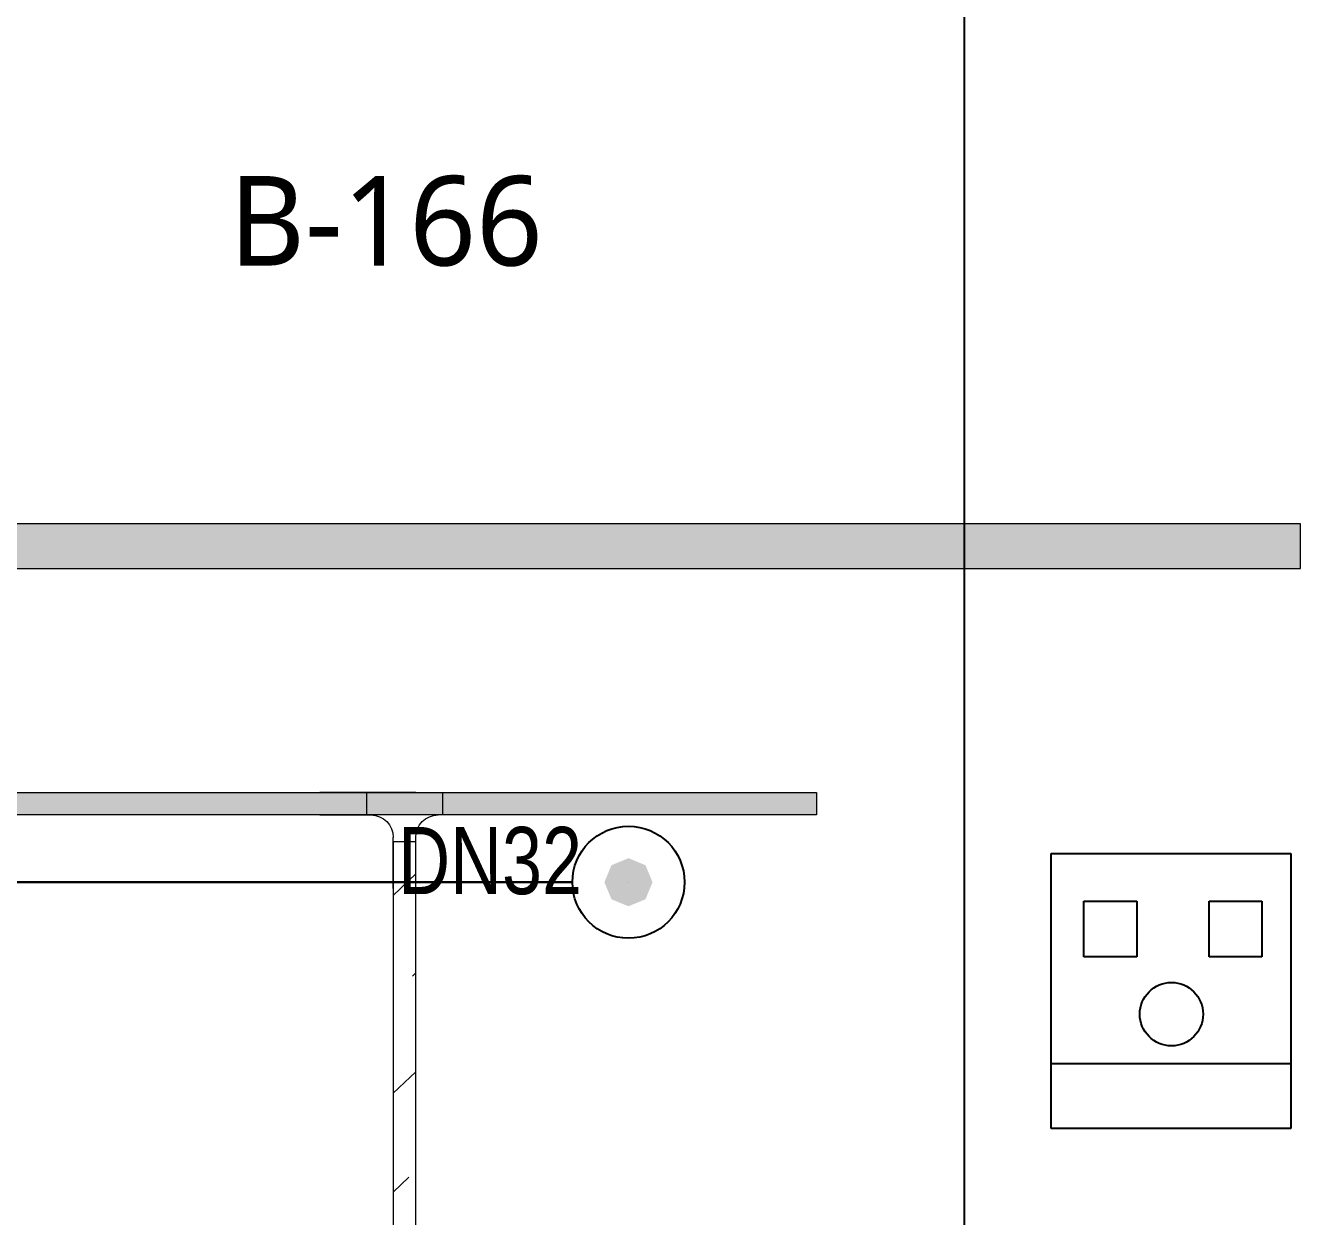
# Model space of a CAD drawing. Header units: millimetres. Extents: x -379292 to 1221486, y 92049 to 447512.
# Drawn here: x -178301 to -175455, y 241023 to 243681 of the extents above; entities that cross this region are included whole.
import ezdxf
from ezdxf.enums import TextEntityAlignment as Align

# ---------------------------------------------------------------- set-up
doc = ezdxf.new("R2010")
doc.units = ezdxf.units.MM
for name, color, linetype in [('-M-YNGN-SPR-YUK', 7, 'Continuous'), ('-M-YNGN-ZON1-CAP-', 7, 'Continuous'), ('-M-YNGN-ZON1-SPR-', 7, 'Continuous'), ('08_SOCKET', 4, 'Continuous'), ('202-A-Y-MahalAd', 141, 'Continuous')]:
    doc.layers.add(name, color=color, linetype=linetype)
for name, color, linetype, lineweight in [('-M-YNGN-ZON1', 5, 'SP', 30), ('E_CT_AYDINLATMA', 3, 'Continuous', 9), ('E_CT_KIRMIZI', 1, 'Continuous', 9)]:
    doc.layers.add(name, color=color, linetype=linetype, lineweight=lineweight)
doc.styles.add('CIZGI', font='tahoma.ttf', dxfattribs={"width": 0.8, "oblique": 20})
doc.styles.add('PIPESIZE', font='hcad.shx', dxfattribs={"width": 0.8})
doc.styles.add('SPR-NOT', font='romans.shx')
doc.styles.get("Standard").update_dxf_attribs({"font": 'segoeuil.ttf'})
doc.linetypes.add('SP', pattern='A,2,-0.1,["SP",CIZGI,S=0.14,R=0.2,X=0,Y=-0.07],-0.255', length=2.355)

# ---------------------------------------------------------------- blocks, each defined once
blk = doc.blocks.new('202_Vida')
at = {"color": 0, "linetype": 'ByBlock', "ltscale": 0.2}
for points in [[(0.96, 0), (-0.96, 0)], [(0, 0.96), (0, -0.96)]]:
    blk.add_lwpolyline(points, dxfattribs=at)
at = {"color": 0, "linetype": 'ByBlock'}
for radius in [0.42, 0.23, 0.155]:
    blk.add_circle((0, 0), radius, dxfattribs=at)
blk = doc.blocks.new('202_Stoper')
at = {"color": 0, "linetype": 'ByBlock'}
for points in [[(-750, -30), (-750, -75), (-900, -75), (-900, 75), (-750, 75), (-750, 30)], [(750, -30), (750, -75), (900, -75), (900, 75), (750, 75), (750, 30)]]:
    blk.add_lwpolyline(points, dxfattribs=at)
blk.add_lwpolyline([(825, -30, 1), (825, 30), (-825, 30, 1), (-825, -30)], format="xyb", close=True, dxfattribs=at)
at = {"color": 0, "linetype": 'ByBlock', "yscale": 10, "zscale": 10, "rotation": 180}
for p, xscale in [((-877, 53), -10), ((-772, 53), 10), ((772, 53), -10), ((877, 53), 10)]:
    blk.add_blockref('202_Vida', p, dxfattribs=dict(at, xscale=xscale))
at = {"color": 0, "linetype": 'ByBlock', "yscale": 10, "zscale": 10}
for p, xscale in [((-877, -52), 10), ((-772, -52), -10), ((772, -52), 10), ((877, -52), -10)]:
    blk.add_blockref('202_Vida', p, dxfattribs=dict(at, xscale=xscale))
blk = doc.blocks.new('202_Mahalblok')
at = {"color": 0, "linetype": 'ByBlock', "flags": 128}
blk.add_lwpolyline([(0, 0), (0, 5000), (2500, 5000), (2500, 0)], close=True, dxfattribs=at)
at = {"color": 252}
blk.add_blockref('202_Stoper', (1250, 750), dxfattribs=at)
at = {"color": 0, "linetype": 'ByBlock', "ltscale": 25}
blk.add_attdef('MAHALNO', text='', height=200, dxfattribs=at).set_placement((1208.7, 1390), align=Align.BOTTOM_CENTER)
blk = doc.blocks.new('OtoParkBodrumKatMimari')
at = {"layer": '202-A-Y-MahalAd', "color": 8, "ltscale": 25}
ref = blk.add_blockref('202_Mahalblok', (67650, 143800), dxfattribs=dict(at, xscale=-1, rotation=180))
ref.add_attrib('MAHALNO', 'B-166', dxfattribs={"layer": '0', "color": 0, "linetype": 'ByBlock', "ltscale": 25, "height": 200}).set_placement((68858.7, 142266.6), align=Align.BOTTOM_CENTER)
blk = doc.blocks.new('SP-C-UP-12')
at = {"ltscale": 10}
blk.add_line((0, 0), (0, 0), dxfattribs=at)
at = {"color": 1, "linetype": 'Continuous'}
blk.add_circle((0, 0), 12.5, dxfattribs=at)
at = {"ltscale": 10}
for points in [[(-5.37, 0), (-3.8, 3.8), (-3.8, -3.8), (0, 5.37)], [(-3.8, -3.8), (0, 5.37), (0, -5.37), (3.8, 3.8)], [(0, -5.37), (3.8, 3.8), (3.8, -3.8), (5.37, 0)]]:
    blk.add_solid(points, dxfattribs=at)
at = {"layer": '-M-YNGN-SPR-YUK', "style": 'SPR-NOT', "width": 0.5, "flags": 9}
for tag, p in [('YUK', (0, 17.77)), ('CAP', (0, 14.42)), ('TIP', (0.2, 10.78))]:
    blk.add_attdef(tag, text='', height=2.5, dxfattribs=at).set_placement(p, align=Align.MIDDLE_CENTER)
blk = doc.blocks.new('A$C69E769C9')
at = {"layer": '-M-YNGN-ZON1', "linetype": 'SP', "ltscale": 500}
blk.add_line((5689.84, -627.22), (5964.84, -627.22), dxfattribs=at)
at = {"layer": '-M-YNGN-ZON1-SPR-', "linetype": 'Continuous'}
blk.add_blockref('SP-C-UP-12', (5977.34, -627.22), dxfattribs=at)
at = {"layer": '-M-YNGN-ZON1-CAP-', "ltscale": 20, "style": 'PIPESIZE', "width": 0.8}
blk.add_text('DN32', height=15, dxfattribs=at).set_placement((5946.45, -622.38), align=Align.MIDDLE_CENTER)
blk = doc.blocks.new('*U619')
h = blk.add_hatch()
h.set_pattern_fill('ANSI33', color=0, scale=50, angle=1, style=0)
h.paths.add_polyline_path([(-8121.8, 100), (40923.2, 100), (40923.2, 0), (-8121.8, 0)])
at = {"color": 0}
blk.add_lwpolyline([(-8121.8, 100), (40923.2, 100), (40923.2, 0), (-8121.8, 0)], close=True, dxfattribs=at)
at = {"ltscale": 25, "flags": 1}
for tag, p in [('YUKSEKLIK', (-228.6, -148.7)), ('KALINLIK', (-228.6, -213.3))]:
    blk.add_attdef(tag, p, '', height=50, dxfattribs=at)
blk = doc.blocks.new('*U743')
h = blk.add_hatch()
h.set_pattern_fill('ANSI33', color=0, scale=50, angle=1, style=0)
h.paths.add_polyline_path([(-53157.2, 50), (112.8, 50), (112.8, 0), (-53157.2, 0)])
at = {"color": 0}
blk.add_lwpolyline([(-53157.2, 50), (112.8, 50), (112.8, 0), (-53157.2, 0)], close=True, dxfattribs=at)
at = {"ltscale": 25, "flags": 1}
for tag, p in [('YUKSEKLIK', (-228.6, -148.7)), ('KALINLIK', (-228.6, -213.3))]:
    blk.add_attdef(tag, p, '', height=50, dxfattribs=at)
blk = doc.blocks.new('PRIZKOM 50')
at = {"layer": '08_SOCKET', "color": 3}
for p, q in [((-191.1, 0), (-191.1, 438.5)), ((-191.1, 438.5), (191.1, 438.5)), ((191.1, 438.5), (191.1, 0)), ((-191.1, 335.3), (191.1, 335.3)), ((-145.1, 75.8), (-145.1, 164.7)), ((-145.1, 164.7), (-60.9, 164.7)), ((-60.9, 164.7), (-60.9, 75.8)), ((54.5, 164.7), (138.7, 164.7)), ((54.5, 75.8), (54.5, 164.7)), ((138.7, 164.7), (138.7, 75.8)), ((-60.9, 75.8), (-145.1, 75.8)), ((138.7, 75.8), (54.5, 75.8)), ((191.1, 0), (-191.1, 0))]:
    blk.add_line(p, q, dxfattribs=at)
blk.add_circle((-0.8, 256), 50.5, dxfattribs=at)
blk = doc.blocks.new('*U545')
h = blk.add_hatch()
h.set_pattern_fill('ANSI33', color=0, scale=50, angle=1, style=0)
h.paths.add_polyline_path([(-2601.3, 50), (-361.2, 50), (-361.2, 0), (-2601.3, 0)])
at = {"color": 0}
blk.add_lwpolyline([(-2601.3, 50), (-361.2, 50), (-361.2, 0), (-2601.3, 0)], close=True, dxfattribs=at)
at = {"ltscale": 25, "flags": 1}
for tag, p in [('YUKSEKLIK', (-228.6, -148.7)), ('KALINLIK', (-228.6, -213.3))]:
    blk.add_attdef(tag, p, '', height=50, dxfattribs=at)
blk = doc.blocks.new('*U127')
at = {"color": 0}
for p, q in [((214, 214), (-164, 214)), ((-60, 214), (-60, 164)), ((0, 214), (214, 214)), ((110, 214), (110, 164)), ((-164, 164), (-50, 164)), ((214, 164), (100, 164)), ((0, 0), (0, 114)), ((50, 0), (50, 114)), ((0, 104), (50, 104))]:
    blk.add_line(p, q, dxfattribs=at)
for centre, start, end in [((-50, 114), 0, 90), ((100, 114), 90, 180)]:
    blk.add_arc(centre, 50, start, end, dxfattribs=at)

msp = doc.modelspace()

# ---------------------------------------------------------------- block references
at = {"color": 8}
msp.add_blockref('OtoParkBodrumKatMimari', (-246354.8, 100818.8), dxfattribs=at)

# ---------------------------------------------------------------- next in the draw order: block references
at = {"layer": '-M-YNGN-ZON1', "ltscale": 25, "xscale": 10, "yscale": 10, "zscale": 10}
msp.add_blockref('A$C69E769C9', (-236728.2, 248041), dxfattribs=at)
at = {"layer": '08_SOCKET', "xscale": 1.4, "yscale": 1.4, "zscale": 1.4, "rotation": 180}
msp.add_blockref('PRIZKOM 50', (-175744, 241832.7), dxfattribs=at)
at = {"layer": 'E_CT_AYDINLATMA', "xscale": -1, "rotation": 180}
msp.add_blockref('*U619', (-216378.1, 242568.8), dxfattribs=at)
at = {"layer": 'E_CT_KIRMIZI', "color": 1, "rotation": 180}
msp.add_blockref('*U743', (-229692.1, 241968.9), dxfattribs=at)
at = {"layer": 'E_CT_KIRMIZI', "color": 2, "xscale": -1}
msp.add_blockref('*U127', (-177429.8, 241754.9), dxfattribs=at)
at = {"layer": 'E_CT_KIRMIZI', "color": 1, "xscale": -1, "rotation": 270}
msp.add_blockref('*U545', (-177479.8, 242220.1), dxfattribs=at)

doc.saveas('drawing.dxf')
